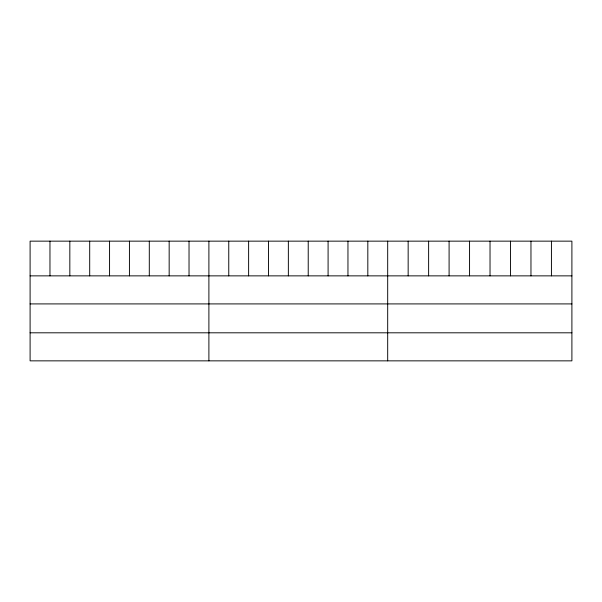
<?xml version="1.0" encoding="UTF-8"?>
<svg xmlns="http://www.w3.org/2000/svg" width="602" height="602" viewBox="0 0 602 602"><rect width="100%" height="100%" fill="white"/><g stroke="black" fill="none" stroke-linecap="round" stroke-linejoin="round"><path stroke-width="0.9" d="M571.9 275.866L571.9 360.854L30.1 360.854L30.1 241.146L571.9 241.146L571.9 275.866L30.1 275.866M30.1 303.912L571.9 303.912M30.1 332.808L571.9 332.808M551.432 241.146L551.432 275.866M530.964 241.146L530.964 275.866M510.496 241.146L510.496 275.866M490.028 241.146L490.028 275.866M469.56 241.146L469.56 275.866M449.092 241.146L449.092 275.866M428.624 241.146L428.624 275.866M408.156 241.146L408.156 275.866M387.688 241.146L387.688 360.854M367.822 241.146L367.822 275.866M347.956 241.146L347.956 275.866M328.09 241.146L328.09 275.866M308.224 241.146L308.224 275.866M288.358 241.146L288.358 275.866M268.492 241.146L268.492 275.866M248.626 241.146L248.626 275.866M228.76 241.146L228.76 275.866M208.894 241.146L208.894 360.854M189.028 241.146L189.028 275.866M169.162 241.146L169.162 275.866M149.296 241.146L149.296 275.866M129.43 241.146L129.43 275.866M109.564 241.146L109.564 275.866M89.698 241.146L89.698 275.866M69.832 241.146L69.832 275.866M49.966 241.146L49.966 275.866"/></g></svg>
